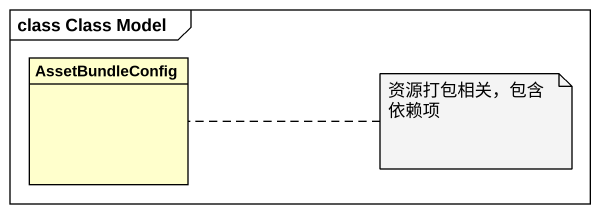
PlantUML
@startuml
mainframe class Class Model
hide circle
hide empty members
class AssetBundleConfig
note right of AssetBundleConfig : 资源打包相关，包含依赖项
@enduml
